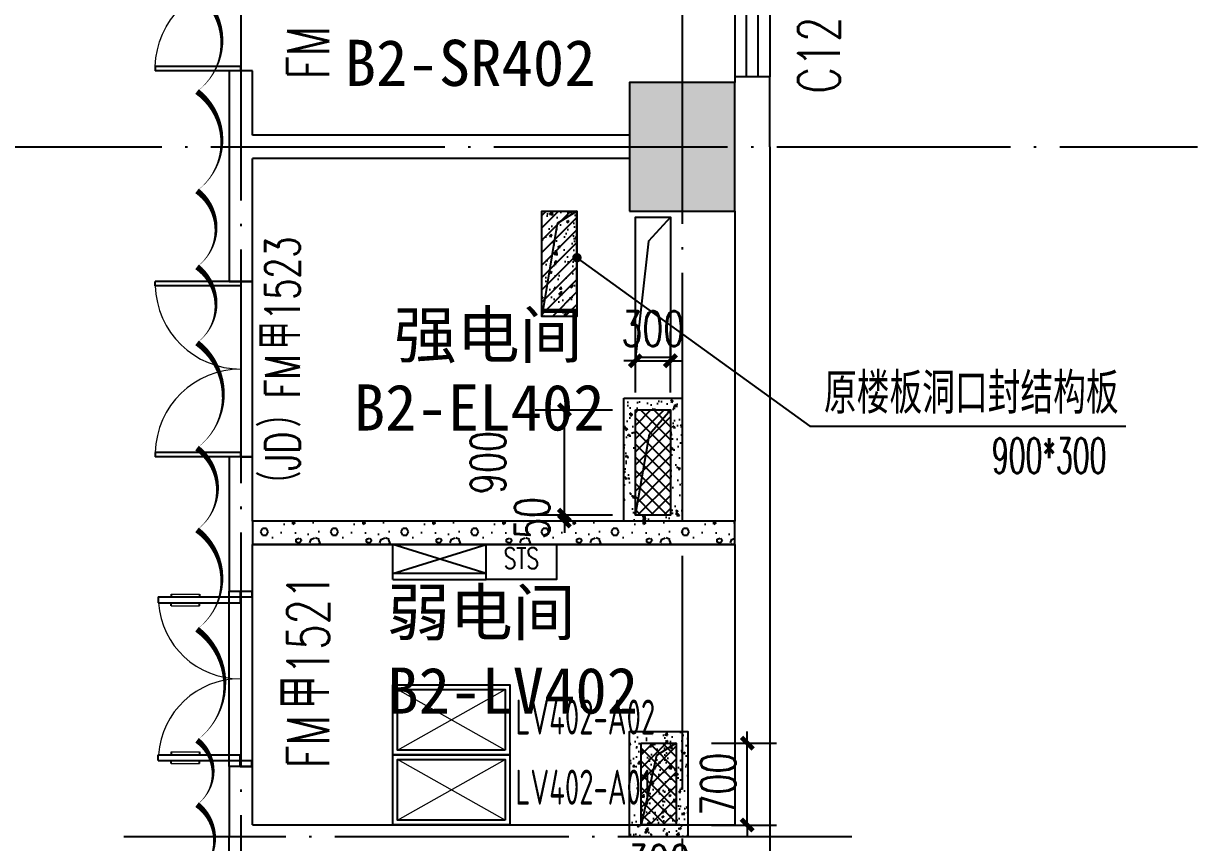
# Model space of a CAD drawing. Extents: x -18502 to 259858, y -468734 to 127958.
# Drawn here: x 71167 to 81208, y -261763 to -254756 of the extents above; entities that cross this region are included whole.
import ezdxf
from ezdxf.enums import TextEntityAlignment as Align

# ---------------------------------------------------------------- set-up
doc = ezdxf.new("R2010")
doc.units = 0
doc.header["$LTSCALE"] = 1000
doc.linetypes.add('参照-弱电底图$0$DOTE', pattern=[2.42, 2, -0.2, 0.02, -0.2])
doc.layers.get('0').update_dxf_attribs({"linetype": 'CONTINUOUS'})
doc.layers.get('Defpoints').update_dxf_attribs({"linetype": 'CONTINUOUS'})
doc.layers.add('TEL_MODI', color=6, linetype='CONTINUOUS', plot=False)
for name, color, linetype in [('参照-弱电底图$0$0弱电孔洞', 4, 'CONTINUOUS'), ('参照-弱电底图$0$0弱电机柜', 3, 'CONTINUOUS'), ('参照-弱电底图$0$0弱电机柜编号', 3, 'CONTINUOUS'), ('参照-弱电底图$0$COLUMN', 2, 'CONTINUOUS'), ('参照-弱电底图$0$DIM_LEAD', 3, 'CONTINUOUS'), ('参照-弱电底图$0$DOOR_FIRE', 4, 'CONTINUOUS'), ('参照-弱电底图$0$DOOR_FIRE_TEXT', 7, 'CONTINUOUS'), ('参照-弱电底图$0$DOTE', 14, '参照-弱电底图$0$DOTE'), ('参照-弱电底图$0$IT设备', 5, 'CONTINUOUS'), ('参照-弱电底图$0$PUB_DIM', 3, 'CONTINUOUS'), ('参照-弱电底图$0$PUB_HATCH', 8, 'CONTINUOUS'), ('参照-弱电底图$0$PUB_TEXT', 7, 'CONTINUOUS'), ('参照-弱电底图$0$WALL', 2, 'CONTINUOUS'), ('参照-弱电底图$0$WINDOW', 4, 'CONTINUOUS'), ('参照-弱电底图$0$WINDOW_TEXT', 7, 'CONTINUOUS'), ('参照-弱电底图$0$图层1-原洞口封堵', 30, 'CONTINUOUS'), ('参照-弱电底图$0$图层1-房间名称', 4, 'CONTINUOUS'), ('参照-弱电底图$0$图层1-房间编号', 51, 'CONTINUOUS'), ('参照-弱电底图$0$图层1-电气新变化洞口', 10, 'CONTINUOUS'), ('参照-弱电底图$0$图层1-防火门', 6, 'CONTINUOUS'), ('参照-弱电底图$0$电气', 213, 'CONTINUOUS')]:
    doc.layers.add(name, color=color, linetype=linetype)
doc.styles.add('参照-弱电底图$0$_TCH_DIM', font='SIMPLEX', dxfattribs={"width": 0.8, "bigfont": 'HZTXT.shx'})
doc.styles.add('参照-弱电底图$0$_TCH_DIM_T3', font='SIMPLEX', dxfattribs={"width": 0.705882, "bigfont": 'GBCBIG.shx'})
doc.styles.add('参照-弱电底图$0$_TCH_WINDOW', font='SIMPLEX', dxfattribs={"height": 3.5, "bigfont": 'GBCBIG.shx'})
doc.styles.add('参照-弱电底图$0$_TEL_ATTDEF', font='ROMANS2', dxfattribs={"width": 0.8, "height": 3, "bigfont": 'AllInOneBig.shx'})
doc.styles.add('参照-弱电底图$0$_TEL_DIM', font='SIMPLEX', dxfattribs={"width": 0.8, "height": 3.5, "bigfont": 'HZTXT.shx'})
doc.styles.add('参照-弱电底图$0$AEC_DIM_T3', font='SIMPLEX', dxfattribs={"width": 0.705882, "bigfont": 'GBCBIG.shx'})
doc.styles.add('参照-弱电底图$0$AUDIT_D_250910134057-0', font='simhei.ttf', dxfattribs={"width": 0.8})
doc.styles.add('参照-弱电底图$0$HZDF2', font='gbenor.shx', dxfattribs={"width": 0.7, "height": 300, "bigfont": 'gbcbig.shx'})
doc.dimstyles.new('参照-弱电底图$0$_AEC_ARCH&&100', dxfattribs={"dimtxt": 297.5, "dimasz": 100, "dimexe": 250, "dimexo": 300, "dimgap": 126.25, "dimtad": 1, "dimdec": 0, "dimzin": 0, "dimdsep": 46, "dimtxsty": '参照-弱电底图$0$AEC_DIM_T3', "dimblk": '参照-弱电底图$0$_ArchTick', "dimcen": 0.09, "dimclrt": 7, "dimazin": 2, "dimtfac": 1, "dimtdec": 0, "dimtix": 1, "dimtmove": 2, "dimatfit": 3, "dimfxl": 100, "dimtolj": 1, "dimtzin": 0, "dimarcsym": 0})
doc.dimstyles.new('参照-弱电底图$0$_TCH_ARCH&&100', dxfattribs={"dimtxt": 297.5, "dimasz": 100, "dimexe": 250, "dimexo": 300, "dimgap": 100, "dimtad": 1, "dimdec": 0, "dimzin": 0, "dimdsep": 46, "dimtxsty": '参照-弱电底图$0$_TCH_DIM_T3', "dimblk": '参照-弱电底图$0$_ArchTick', "dimcen": 0.09, "dimclrt": 7, "dimazin": 2, "dimtfac": 1, "dimtdec": 0, "dimtix": 1, "dimtmove": 2, "dimatfit": 3, "dimfxl": 1, "dimtolj": 1, "dimtzin": 0, "dimarcsym": 0})

# ---------------------------------------------------------------- blocks, each defined once
blk = doc.blocks.new('参照-弱电底图$0$_ArchTick')
at = {"color": 0, "linetype": 'ByBlock', "const_width": 0.4}
blk.add_lwpolyline([(-0.5, -0.5), (0.5, 0.5)], dxfattribs=at)
blk = doc.blocks.new('*D348')
at = {"layer": 'Defpoints', "color": 0, "transparency": 16777216}
for p in [(76700, -257642), (76400, -258214), (76700, -258214)]:
    blk.add_point(p, dxfattribs=at)
at = {"layer": '参照-弱电底图$0$图层1-电气新变化洞口', "color": 0, "lineweight": -2, "transparency": 16777216}
for p, q in [((76400, -257914), (76400, -257392)), ((76700, -257914), (76700, -257392)), ((76400, -257642), (76300, -257642)), ((76400, -257642), (76700, -257642)), ((76700, -257642), (76800, -257642))]:
    blk.add_line(p, q, dxfattribs=at)
at = {"layer": '参照-弱电底图$0$图层1-电气新变化洞口', "color": 0, "lineweight": -2, "transparency": 16777216, "xscale": 100, "yscale": 100, "zscale": 100}
blk.add_blockref('参照-弱电底图$0$_ArchTick', (76400, -257642), dxfattribs=at)
at = {"layer": '参照-弱电底图$0$图层1-电气新变化洞口', "color": 0, "lineweight": -2, "transparency": 16777216, "xscale": 100, "yscale": 100, "zscale": 100, "rotation": 180}
blk.add_blockref('参照-弱电底图$0$_ArchTick', (76700, -257642), dxfattribs=at)
at = {"layer": '参照-弱电底图$0$图层1-电气新变化洞口', "color": 7, "transparency": 16777216, "insert": (76550, -257367), "char_height": 297.5, "attachment_point": 5, "style": '参照-弱电底图$0$AEC_DIM_T3'}
blk.add_mtext('\\A1;300', dxfattribs=at)
blk = doc.blocks.new('*D332')
at = {"layer": 'Defpoints', "color": 0, "transparency": 16777216}
for p in [(75793, -258063), (76504, -258063), (76504, -258963)]:
    blk.add_point(p, dxfattribs=at)
at = {"layer": '参照-弱电底图$0$图层1-电气新变化洞口', "color": 0, "lineweight": -2, "transparency": 16777216}
for p, q in [((76204, -258063), (75543, -258063)), ((75793, -258963), (75793, -258063)), ((76204, -258963), (75543, -258963))]:
    blk.add_line(p, q, dxfattribs=at)
at = {"layer": '参照-弱电底图$0$图层1-电气新变化洞口', "color": 0, "lineweight": -2, "transparency": 16777216, "xscale": 100, "yscale": 100, "zscale": 100}
for p, rotation in [((75793, -258063), 90), ((75793, -258963), 270)]:
    blk.add_blockref('参照-弱电底图$0$_ArchTick', p, dxfattribs=dict(at, rotation=rotation))
at = {"layer": '参照-弱电底图$0$图层1-电气新变化洞口', "color": 7, "transparency": 16777216, "insert": (75140, -258513), "char_height": 297.5, "attachment_point": 5, "rotation": 90, "style": '参照-弱电底图$0$AEC_DIM_T3'}
blk.add_mtext('\\A1;900', dxfattribs=at)
blk = doc.blocks.new('*D333')
at = {"layer": 'Defpoints', "color": 0, "transparency": 16777216}
for p in [(75793, -258963), (76504, -258963), (76504, -259013)]:
    blk.add_point(p, dxfattribs=at)
at = {"layer": '参照-弱电底图$0$图层1-电气新变化洞口', "color": 0, "lineweight": -2, "transparency": 16777216}
for p, q in [((75793, -258963), (75793, -258863)), ((76204, -258963), (75543, -258963)), ((75793, -259013), (75793, -258963)), ((76204, -259013), (75543, -259013)), ((75793, -259013), (75793, -259113))]:
    blk.add_line(p, q, dxfattribs=at)
at = {"layer": '参照-弱电底图$0$图层1-电气新变化洞口', "color": 0, "lineweight": -2, "transparency": 16777216, "xscale": 100, "yscale": 100, "zscale": 100}
for p, rotation in [((75793, -258963), 270), ((75793, -259013), 90)]:
    blk.add_blockref('参照-弱电底图$0$_ArchTick', p, dxfattribs=dict(at, rotation=rotation))
at = {"layer": '参照-弱电底图$0$图层1-电气新变化洞口', "color": 7, "transparency": 16777216, "insert": (75518, -258988), "char_height": 297.5, "attachment_point": 5, "rotation": 90, "style": '参照-弱电底图$0$AEC_DIM_T3'}
blk.add_mtext('\\A1;50', dxfattribs=at)
blk = doc.blocks.new('参照-弱电底图$0$ELVHOLE700')
at = {"color": 3}
for p, q in [((106, -132), (700, 0)), ((0, -300), (106, -132)), ((0, -300), (106, -132)), ((0, -300), (106, -132))]:
    blk.add_line(p, q, dxfattribs=at)
blk.add_lwpolyline([(700, -300), (700, 0), (0, 0), (0, -300)], close=True, dxfattribs=at)
blk.add_lwpolyline([(700, -300), (700, 0), (0, 0), (0, -300)], close=True, dxfattribs=at)
blk = doc.blocks.new('参照-弱电底图$0$$equip_U$00001135(zhang)')
at = {"xscale": 0.002, "yscale": 0.002, "zscale": 0.002}
blk.add_blockref('参照-弱电底图$0$ELVHOLE700', (0, 0), dxfattribs=at)
at = {"color": 7, "style": '参照-弱电底图$0$_TEL_DIM', "flags": 1}
for tag, p in [('A', (0.004, 0.005)), ('REMARK', (0.029, 0.005))]:
    blk.add_attdef(tag, text='', height=0.00002, dxfattribs=at).set_placement(p, align=Align.MIDDLE_CENTER)
blk = doc.blocks.new('*D369')
at = {"layer": 'Defpoints', "color": 0, "transparency": 16777216}
for p in [(76750, -260913), (77357, -260913), (76750, -261613)]:
    blk.add_point(p, dxfattribs=at)
at = {"layer": '参照-弱电底图$0$PUB_DIM', "color": 0, "lineweight": -2, "transparency": 16777216}
for p, q in [((77357, -260913), (77357, -260813)), ((77050, -260913), (77607, -260913)), ((77357, -261613), (77357, -260913)), ((77050, -261613), (77607, -261613)), ((77357, -261613), (77357, -261713))]:
    blk.add_line(p, q, dxfattribs=at)
at = {"layer": '参照-弱电底图$0$PUB_DIM', "color": 0, "lineweight": -2, "transparency": 16777216, "xscale": 100, "yscale": 100, "zscale": 100}
for p, rotation in [((77357, -260913), 270), ((77357, -261613), 90)]:
    blk.add_blockref('参照-弱电底图$0$_ArchTick', p, dxfattribs=dict(at, rotation=rotation))
at = {"layer": '参照-弱电底图$0$PUB_DIM', "color": 7, "transparency": 16777216, "insert": (77108, -261263), "char_height": 297.5, "attachment_point": 5, "rotation": 90, "style": '参照-弱电底图$0$_TCH_DIM_T3'}
blk.add_mtext('\\A1;700', dxfattribs=at)
blk = doc.blocks.new('*D366')
at = {"layer": 'Defpoints', "color": 0, "transparency": 16777216}
for p in [(76450, -261613), (76750, -261613), (76750, -262180)]:
    blk.add_point(p, dxfattribs=at)
at = {"layer": '参照-弱电底图$0$PUB_DIM', "color": 0, "lineweight": -2, "transparency": 16777216}
for p, q in [((76450, -261913), (76450, -262430)), ((76750, -261913), (76750, -262430)), ((76450, -262180), (76350, -262180)), ((76450, -262180), (76750, -262180)), ((76750, -262180), (76850, -262180))]:
    blk.add_line(p, q, dxfattribs=at)
at = {"layer": '参照-弱电底图$0$PUB_DIM', "color": 0, "lineweight": -2, "transparency": 16777216, "xscale": 100, "yscale": 100, "zscale": 100}
blk.add_blockref('参照-弱电底图$0$_ArchTick', (76450, -262180), dxfattribs=at)
at = {"layer": '参照-弱电底图$0$PUB_DIM', "color": 0, "lineweight": -2, "transparency": 16777216, "xscale": 100, "yscale": 100, "zscale": 100, "rotation": 180}
blk.add_blockref('参照-弱电底图$0$_ArchTick', (76750, -262180), dxfattribs=at)
at = {"layer": '参照-弱电底图$0$PUB_DIM', "color": 7, "transparency": 16777216, "insert": (76600, -261932), "char_height": 297.5, "attachment_point": 5, "style": '参照-弱电底图$0$_TCH_DIM_T3'}
blk.add_mtext('\\A1;300', dxfattribs=at)
blk = doc.blocks.new('参照-弱电底图$0$$DorLib2D$00000002')
at = {"color": 0}
for p, q in [((-0.5, 0), (-0.5, 0.4875)), ((-0.475, 0.4875), (-0.5, 0.4875)), ((-0.475, 0), (-0.475, 0.4875)), ((0.475, 0), (0.475, 0.4875)), ((0.475, 0.4875), (0.5, 0.4875)), ((0.5, 0), (0.5, 0.4875)), ((-0.5, 0), (-0.475, 0)), ((0.5, 0), (0.475, 0))]:
    blk.add_line(p, q, dxfattribs=at)
at = {"color": 0, "lineweight": 13}
for centre, start, end in [((-0.4875, 0), 0, 88.53072), ((0.4875, 0), 91.46928, 180)]:
    blk.add_arc(centre, 0.4875, start, end, dxfattribs=at)
blk = doc.blocks.new('参照-弱电底图$0$$WINLIB2D$00000001')
at = {"color": 0}
for points in [[(-0.5, 0.5), (-0.5, -0.5)], [(-0.5, 0.5), (0.5, 0.5)], [(0.5, -0.5), (0.5, 0.5)], [(0.5, 0.1667), (-0.5, 0.1667)], [(0.5, -0.1667), (-0.5, -0.1667)], [(-0.5, -0.5), (0.5, -0.5)]]:
    blk.add_lwpolyline(points, dxfattribs=at)
blk = doc.blocks.new('参照-弱电底图$0$$DorLib2D$00000011')
at = {"color": 0}
for p, q in [((-0.4667, 0.4709), (-0.4667, -0.0625)), ((-0.4667, 0.4709), (-0.4333, 0.4709)), ((-0.4333, 0.4709), (-0.4333, 0.0042)), ((0.4333, 0.4709), (0.4333, 0.0042)), ((0.4667, 0.4709), (0.4333, 0.4709)), ((0.4667, 0.4709), (0.4667, -0.0625)), ((-0.4833, 0.3962), (-0.4667, 0.3962)), ((-0.4167, 0.3962), (-0.4333, 0.3962)), ((0.4167, 0.3962), (0.4333, 0.3962)), ((0.4833, 0.3962), (0.4667, 0.3962)), ((-0.4833, 0.2346), (-0.4667, 0.2346)), ((-0.4167, 0.2346), (-0.4333, 0.2346)), ((0.4167, 0.2346), (0.4333, 0.2346)), ((0.4833, 0.2346), (0.4667, 0.2346)), ((-0.5, 0.0042), (-0.4333, 0.0042)), ((-0.5, 0.0042), (-0.5, -0.0625)), ((0.5, 0.0042), (0.4333, 0.0042)), ((0.5, 0.0042), (0.5, -0.0625)), ((-0.5, -0.0625), (-0.4667, -0.0625)), ((0.5, -0.0625), (0.4667, -0.0625))]:
    blk.add_line(p, q, dxfattribs=at)
at = {"color": 0, "lineweight": 13}
for p, q in [((-0.4833, 0.3962), (-0.4833, 0.2346)), ((-0.4167, 0.3962), (-0.4167, 0.2346)), ((0.4167, 0.3962), (0.4167, 0.2346)), ((0.4833, 0.3962), (0.4833, 0.2346))]:
    blk.add_line(p, q, dxfattribs=at)
for centre, start, end in [((-0.4667, 0.0042), 0, 85.90396), ((0.4667, 0.0042), 94.09604, 180)]:
    blk.add_arc(centre, 0.4667, start, end, dxfattribs=at)
blk = doc.blocks.new('参照-弱电底图$0$_FZH')
at = {"color": 0}
blk.add_lwpolyline([(-0.5, -0.5), (0.5, -0.5), (0.5, 0.5), (-0.5, 0.5)], close=True, dxfattribs=at)
at = {"layer": '参照-弱电底图$0$PUB_HATCH', "color": 0}
blk.add_solid([(-0.5, -0.5), (0.5, -0.5), (-0.5, 0.5), (0.5, 0.5)], dxfattribs=at)
blk = doc.blocks.new('参照-弱电底图$0$机柜1000X600')
at = {"color": 3, "linetype": 'ByBlock', "lineweight": 5}
for p, q in [((560, -960), (40, -40)), ((560, -40), (40, -960))]:
    blk.add_line(p, q, dxfattribs=at)
at = {"color": 3}
for points in [[(600, 0), (600, -1000), (0, -1000), (0, 0)], [(560, -40), (560, -960), (40, -960), (40, -40)]]:
    blk.add_lwpolyline(points, close=True, dxfattribs=at)
blk = doc.blocks.new('参照-弱电底图$0$$equip_U$00000615(zhang)')
at = {"xscale": 0.002, "yscale": 0.002, "zscale": 0.002}
blk.add_blockref('参照-弱电底图$0$机柜1000X600', (0, 0), dxfattribs=at)
at = {"color": 7, "style": '参照-弱电底图$0$_TEL_DIM', "flags": 1}
for tag in ['A', 'REMARK']:
    blk.add_attdef(tag, text='', height=0.00002, dxfattribs=at).set_placement((0, 0), align=Align.MIDDLE_CENTER)
blk = doc.blocks.new('参照-弱电底图$0$ODF800x300')
at = {"layer": '参照-弱电底图$0$IT设备'}
for p, q in [((0, 300), (-800, 300)), ((-800, 300), (-800, 0)), ((0, 300), (0, 0)), ((0, 300), (0, 0)), ((-800, 0), (0, 0))]:
    blk.add_line(p, q, dxfattribs=at)
at = {"layer": '参照-弱电底图$0$IT设备', "linetype": 'ByBlock'}
for p, q in [((-800, 250), (0, 250)), ((-800, 250), (0, 0)), ((0, 250), (-800, 0))]:
    blk.add_line(p, q, dxfattribs=at)
blk = doc.blocks.new('参照-弱电底图$0$$equip_U$00000323(zhang)')
at = {"xscale": 0.002, "yscale": 0.002, "zscale": 0.002}
blk.add_blockref('参照-弱电底图$0$ODF800x300', (1.6, 0), dxfattribs=at)
at = {"color": 7, "style": '参照-弱电底图$0$_TEL_DIM', "flags": 1}
for tag in ['A', 'REMARK']:
    blk.add_attdef(tag, text='', height=0.00002, dxfattribs=at).set_placement((0, 0), align=Align.MIDDLE_CENTER)
blk = doc.blocks.new('参照-弱电底图$0$$equip_U$00000958(zhang)')
at = {"ltscale": 100}
blk.add_blockref('参照-弱电底图$0$$equip_U$00000323(zhang)', (-1.6, 0), dxfattribs=at)
at = {"color": 7, "style": '参照-弱电底图$0$_TEL_DIM', "flags": 1}
for tag in ['A', 'REMARK']:
    blk.add_attdef(tag, text='', height=0.00002, dxfattribs=at).set_placement((0, 0), align=Align.MIDDLE_CENTER)
blk = doc.blocks.new('参照-弱电底图$0$QING600')
at = {"color": 4, "ltscale": 100}
blk.add_lwpolyline([(-300, -300), (300, -300), (300, 0), (-300, 0)], close=True, dxfattribs=at)
blk = doc.blocks.new('参照-弱电底图$0$$equip_U$00001152(zhang)')
at = {"xscale": 0.002, "yscale": 0.002, "zscale": 0.002}
blk.add_blockref('参照-弱电底图$0$QING600', (0.6, 0), dxfattribs=at)
at = {"color": 7, "style": '参照-弱电底图$0$_TEL_DIM', "flags": 1}
for tag in ['A', 'REMARK']:
    blk.add_attdef(tag, text='', height=0.00002, dxfattribs=at).set_placement((0, 0), align=Align.MIDDLE_CENTER)
at = {"color": 7, "style": '参照-弱电底图$0$_TEL_DIM', "width": 0.7}
blk.add_attdef('STS', text='', height=0.36, dxfattribs=at).set_placement((0.6, -0.3), align=Align.MIDDLE_CENTER)
at = {"color": 7, "style": '参照-弱电底图$0$_TEL_DIM'}
blk.add_attdef('$TEXT$', text='', height=0.00002, dxfattribs=at).set_placement((0, -0.6), align=Align.MIDDLE_CENTER)

msp = doc.modelspace()

# ---------------------------------------------------------------- hatches: boundary and pattern name
h = msp.add_hatch()
h.set_pattern_fill('加气混凝土', color=8, scale=50)
h.set_pattern_definition([(0, (1168760.5, 293139.75), (300, 600), [0, -600]), (0, (1168409.5, 293058.75), (300, 600), [0, -600]), (0, (1168604.5, 293052.75), (300, 600), [0, -600]), (0, (1168817.5, 293229.75), (300, 600), [0, -600]), (0, (1168568.5, 293022.75), (300, 600), [0, -600]), (0, (1168877.5, 293607.75), (300, 600), [0, -600]), (0, (1168694.5, 293559.75), (300, 600), [0, -600]), (0, (1168790.5, 293484.75), (300, 600), [0, -600]), (0, (1168301.5, 293472.75), (300, 600), [0, -600]), (0, (1168595.5, 293445.75), (300, 600), [0, -600]), (0, (1168481.5, 293292.75), (300, 600), [0, -600]), (0, (1168487.5, 293067.75), (300, 600), [0, -600]), (0, (1168712.5, 293043.75), (300, 600), [0, -600]), (0, (1168877.5, 293307.75), (300, 600), [0, -600]), (0, (1168316.5, 293214.75), (300, 600), [0, -600]), (0, (1168367.5, 293316.75), (300, 600), [0, -600]), (0, (1168601.5, 293274.75), (300, 600), [0, -600]), (0, (1168517.5, 293187.75), (300, 600), [0, -600]), (0, (1168469.5, 293385.75), (300, 600), [0, -600]), (0, (1168544.5, 293610.75), (300, 600), [0, -600]), (0, (1168340.5, 293088.75), (300, 600), [0, -600]), (0, (1168670.5, 293487.75), (300, 600), [0, -600]), (0, (1168391.5, 293496.75), (300, 600), [0, -600]), (0, (1168343.5, 293574.75), (300, 600), [0, -600]), (130.601294, (1168840.67, 293419.897), (-1499.9999834, 1800.0000079), [26.34155, -11037.111]), (18.434949, (1168797.81, 293431.33), (1499.9999945, 599.9999956), [27.10524, -3767.6279]), (90, (1168797.8, 293405.6), (300, 600), [25.71428, -1174.28565]), (161.565051, (1168823.53, 293397.04), (-1500.0000076, 599.999955), [27.10524, -3767.6279]), (53.130102, (1168823.53, 293397.04), (300, 600), [28.57143, -2971.4285]), (135, (1168846.39, 293091.33), (-300.000036, 599.99996), [24.24366, -1672.8126]), (45, (1168812.1, 293091.33), (299.999998, 599.999998), [24.24366, -1672.8126]), (135, (1168829.24, 293074.18), (-300.000036, 599.99996), [24.24366, -1672.8126]), (45, (1168829.24, 293074.18), (299.999998, 599.999998), [24.24366, -1672.8126]), (116.56505, (1168557.8, 293494.2), (-5e-05, 1199.99997), [31.94383, -638.8765]), (180, (1168543.5, 293522.75), (-300, 600), [34.28572, -565.71425]), (63.43495, (1168494.96, 293494.2), (3e-06, 1200), [31.94383, -638.8765]), (116.56505, (1168509.24, 293465.6), (-5e-05, 1199.99997), [31.94383, -638.8765]), (0, (1168509.24, 293465.6), (300, 600), [34.28572, -565.71425]), (63.43495, (1168543.53, 293465.6), (3e-06, 1200), [31.94383, -638.8765]), (107.102728, (1168783.528, 293291.326), (-899.9999656, 3000.00000484), [38.86135, -16282.9025]), (143.972626, (1168772.1, 293328.47), (-5699.9999277, 4199.9999952), [38.86135, -8122.02]), (180, (1168740.7, 293351.3), (-300, 600), [37.14286, -562.8571]), (36.0273733, (1168672.1, 293328.47), (5699.9999579, 4199.9999547), [38.86135, -8122.02]), (71.565051, (1168660.67, 293294.18), (900.0000046, 2999.999995), [36.14032, -3758.5928]), (107.102728, (1168672.1, 293257.04), (-899.9999656, 3000.00000484), [38.86135, -16282.9025]), (143.972626, (1168703.53, 293234.183), (-5699.9999277, 4199.9999952), [38.86135, -8122.02]), (0, (1168703.5, 293234.2), (300, 600), [37.14286, -562.8571]), (36.0273733, (1168740.67, 293234.183), (5699.9999579, 4199.9999547), [38.86135, -8122.02]), (71.565051, (1168772.1, 293257.04), (900.0000046, 2999.999995), [36.14032, -3758.5928]), (150.255118, (1168789.24, 293571.326), (-900.000002, 599.9999926), [23.03502, -4814.3196]), (90, (1168769.24, 293559.9), (300, 600), [22.85714, -1177.14275]), (29.744881, (1168769.24, 293559.9), (900.0000005, 599.999997), [23.03502, -4814.3196]), (116.56505, (1168649.24, 293145.6), (-5e-05, 1199.99997), [31.94383, -638.8765]), (168.690067, (1168634.957, 293174.183), (-2700.000002, 599.999985), [29.13725, -6089.6855]), (41.185925, (1168583.528, 293159.897), (7499.99995456, 6599.9999423), [30.37184, -12725.802]), (90, (1168583.53, 293131.33), (300, 600), [28.57143, -1171.4285]), (138.814074, (1168606.385, 293111.326), (-7499.9998667, 6600.00004204), [30.37184, -12725.802]), (16.6992442, (1168606.385, 293111.326), (9899.9999255, 2999.9999686), [29.82945, -12498.5375]), (60.945396, (1168634.957, 293119.897), (299.9999992, 599.9999947), [29.4161, -12325.3395]), (109.983106, (1168397.814, 293397.04), (-1500.00000565, 4199.9999889), [33.442, -14012.1975]), (155.556045, (1168386.385, 293428.47), (-3900.00001487, 1799.9999626), [34.523, -14465.1315]), (24.4439547, (1168323.528, 293428.47), (3900.00000195, 1799.99999134), [34.523, -14465.1315]), (70.0168934, (1168312.1, 293397.04), (1500.0000045, 4199.9999896), [33.442, -14012.1975]), (109.983106, (1168323.528, 293365.612), (-1500.00000565, 4199.9999889), [33.442, -14012.1975]), (160.016893, (1168354.957, 293354.183), (-1500.0000009, 599.9999727), [33.442, -6989.3775]), (19.9831065, (1168354.957, 293354.183), (1499.9999918, 599.999999), [33.442, -6989.3775]), (70.0168934, (1168386.385, 293365.612), (1500.0000045, 4199.9999896), [33.442, -14012.1975]), (122.005383, (1168620.67, 293342.755), (-300.0000403, 599.9999694), [26.95423, -5633.434]), (18.434949, (1168580.67, 293357.04), (1499.9999945, 599.9999956), [27.10524, -3767.6279]), (90, (1168580.67, 293331.33), (300, 600), [25.71428, -1174.28565]), (161.565051, (1168606.39, 293322.75), (-1500.0000076, 599.999955), [27.10524, -3767.6279]), (54.4623222, (1168606.385, 293322.755), (2099.999997, 2999.9999955), [24.57807, -10298.2115]), (116.56505, (1168446.4, 293197.04), (-5e-05, 1199.99997), [31.94383, -638.8765]), (180, (1168432.1, 293225.6), (-300, 600), [31.42857, -568.5714]), (59.0362434, (1168383.53, 293197.04), (300.000001, 599.999997), [33.31973, -6963.822]), (120.963756, (1168400.67, 293168.47), (-300.000041, 599.9999724), [33.31973, -6963.822]), (0, (1168400.7, 293168.47), (300, 600), [31.42857, -568.5714]), (63.43495, (1168432.1, 293168.47), (3e-06, 1200), [31.94383, -638.8765])])
h.paths.add_polyline_path([(77250, -259012.7), (73125, -259012.7), (73125, -259212.7), (77250, -259212.7)])
at = {"layer": '参照-弱电底图$0$0弱电孔洞'}
h = msp.add_hatch(dxfattribs=at)
h.set_pattern_fill('混凝土', color=256, scale=25)
h.set_pattern_definition([(50, (1171408.5, -115659.23), (179.315046, -15.688034), [18.75, -206.25]), (355, (1171408.5, -115659.23), (-34.687833, 188.048033), [15, -165]), (100.4514, (1171423.44, -115660.54), (144.627345, 172.359886), [15.935047, -175.285528]), (46.1842, (1171408.5, -115609.23), (266.81026, -41.379754), [28.125, -309.375]), (96.6356, (1171430.73, -115612.68), (233.665676, 243.52947), [23.90257, -262.92825]), (351.1842, (1171408.5, -115609.23), (233.665486, 243.52965), [22.5, -247.5]), (21, (1171433.5, -115621.73), (149.226763, -100.654723), [18.75, -206.25]), (326, (1171433.5, -115621.73), (60.828833, 181.28751), [15, -165]), (71.4514, (1171445.93, -115630.12), (210.055657, 80.632624), [15.935047, -175.285528]), (37.5, (1171408.5, -115659.23), (3.039964, 83.2234635), [0, -163, 0, -167.5, 0, -165.625]), (7.5, (1171408.5, -115659.23), (65.7673844, 98.602928), [0, -95.5, 0, -159.25, 0, -63.125]), (327.5, (1171352.75, -115659.23), (133.455609, -5.638718), [0, -62.5, 0, -195, 0, -258.75]), (317.5, (1171327.75, -115659.23), (145.796542, 25.026246), [0, -81.25, 0, -129.5, 0, -183.75])])
h.paths.add_polyline_path([(76850, -261712.8), (76350, -261712.8), (76350, -260812.8), (76850, -260812.8)])
h = msp.add_hatch(dxfattribs=at)
h.set_pattern_fill('ANSI37', color=256, scale=50)
h.set_pattern_definition([(45, (1095008.53, -3980.41), (-56.126601, 56.126601), []), (135, (1095008.53, -3980.41), (-56.126601, -56.126601), [])])
h.paths.add_polyline_path([(76750, -261612.8), (76450, -261612.8), (76450, -260912.8), (76750, -260912.8)])
at = {"layer": '参照-弱电底图$0$图层1-原洞口封堵'}
h = msp.add_hatch(dxfattribs=at)
h.set_pattern_fill('钢筋混凝土', color=0, scale=30)
h.set_pattern_definition([(45, (1132758.5, 126498.346), (-53.0330086, 53.0330086), []), (50, (1132758.5, 126498.35), (215.178055, -18.82564), [22.5, -247.5]), (355, (1132758.5, 126498.35), (-41.6254, 225.65764), [18, -198]), (100.4514, (1132776.43, 126496.78), (173.552815, 206.831863), [19.122057, -210.342634]), (46.1842, (1132758.5, 126558.35), (320.172315, -49.655704), [33.75, -371.25]), (96.6356, (1132785.18, 126554.2), (280.39881, 292.23536), [28.68309, -315.5139]), (351.1842, (1132758.5, 126558.35), (280.39858, 292.23558), [27, -297]), (21, (1132788.5, 126543.35), (179.072116, -120.785667), [22.5, -247.5]), (326, (1132788.5, 126543.35), (72.9946, 217.545014), [18, -198]), (71.4514, (1132803.43, 126533.28), (252.06679, 96.75915), [19.122057, -210.342634]), (37.5, (1132758.5, 126498.346), (3.6479566, 99.868156), [0, -195.6, 0, -201, 0, -198.75]), (7.5, (1132758.5, 126498.35), (78.920861, 118.323514), [0, -114.6, 0, -191.1, 0, -75.75]), (327.5, (1132691.6, 126498.346), (160.146731, -6.7664615), [0, -75, 0, -234, 0, -310.5]), (317.5, (1132661.6, 126498.35), (174.95585, 30.031495), [0, -97.5, 0, -155.4, 0, -220.5])])
h.paths.add_polyline_path([(75600, -256362.7), (75900, -256362.7), (75900, -257262.7), (75600, -257262.7)])
at = {"layer": '参照-弱电底图$0$图层1-电气新变化洞口'}
h = msp.add_hatch(dxfattribs=at)
h.set_pattern_fill('AR-CONC', color=0, scale=100, angle=-90)
h.set_pattern_definition([(320, (248797.87, -1522751.67), (-15.939086, -182.184669), [19.05, -209.55]), (265, (248797.87, -1522751.67), (191.056643, 35.242826), [15.24, -167.64]), (10.451, (248796.55, -1522766.85), (175.116688, -146.942502), [16.19, -178.09]), (316.1842, (248848.67, -1522751.67), (-42.042328, -271.07904), [28.575, -314.325]), (6.6356, (248845.17, -1522774.26), (247.425556, -237.404234), [24.285, -267.135]), (261.184, (248848.67, -1522751.67), (247.42512, -237.404606), [22.86, -251.46]), (291, (248835.97, -1522777.07), (-102.265519, -151.61488), [19.05, -209.55]), (236, (248835.97, -1522777.07), (184.187966, -61.802028), [15.24, -167.64]), (341.4514, (248827.45, -1522789.7), (81.922858, -213.41649), [16.19, -178.09]), (307.5, (248797.875, -1522751.67), (84.555039, -3.0886033), [0, -165.608, 0, -170.18, 0, -168.275]), (277.5, (248797.875, -1522751.67), (100.180575, -66.8196625), [0, -97.028, 0, -161.798, 0, -64.135]), (237.5, (248797.875, -1522695.03), (-5.728744, -135.590595), [0, -63.5, 0, -198.12, 0, -262.89]), (227.5, (248797.87, -1522669.63), (25.426491, -148.129181), [0, -82.55, 0, -131.572, 0, -186.69])])
h.paths.add_polyline_path([(76300, -257962.7), (76800, -257962.7), (76800, -259012.7), (76300, -259012.7)])
h.paths.add_polyline_path([(76400, -258062.7), (76700, -258062.7), (76700, -258962.7), (76400, -258962.7)], flags=16)
h = msp.add_hatch(dxfattribs=at)
h.set_pattern_fill('ANSI37', color=0, scale=50, angle=-90)
h.set_pattern_definition([(315, (248797.875, -1522751.67), (56.126601, 56.126601), []), (45, (248797.875, -1522751.67), (-56.126601, 56.126601), [])])
h.paths.add_polyline_path([(76400, -258062.7), (76700, -258062.7), (76700, -258962.7), (76400, -258962.7)])

# ---------------------------------------------------------------- linework, layer by layer
at = {"color": 8}
for points in [[(73125, -256962.5), (73025, -256962.5), (73025, -258462.5), (73125, -258462.5)], [(73125, -259212.7), (77250, -259212.7), (77250, -259012.7), (73125, -259012.7)], [(77250, -259012.7), (73125, -259012.7), (73125, -259212.7), (77250, -259212.7)]]:
    msp.add_lwpolyline(points, close=True, dxfattribs=at)
at = {"layer": 'TEL_MODI'}
msp.add_lwpolyline([(72650.8, -262038.3, 0, 50, 0.5), (72650.8, -261438.3, 0, 50, 0.5), (72650.8, -260888.3, 0, 50, 0.5), (72650.8, -259938.3, 0, 50, 0.5), (72650.8, -259088.3, 0, 50, 0.5), (72650.8, -258388.3, 0, 50, 0.5), (72650.8, -257488.3, 0, 50, 0.5), (72650.8, -256838.3, 0, 50, 0.5), (72650.8, -256188.3, 0, 50, 0.5), (72650.8, -255338.3, 0, 50, 0.5), (72650.8, -254488.3, 0, 50, 0.5), (72650.8, -253588.3, 0, 50, 0.5), (72650.8, -252638.3, 0, 50, 0.5), (72650.8, -252138.3, 0, 50, 0.5), (72650.8, -251638.3, 0, 50, 0.5), (72650.8, -251138.3, 0, 50, 0.5), (72650.8, -250238.3, 0, 50, 0.5), (72650.8, -249338.3, 0, 50, 0.5), (72650.8, -248788.3, 0, 50, 0.5), (72650.8, -248238.3, 0, 50, 0.5), (72650.8, -247388.3, 0, 50, 0.5), (72650.8, -246588.3, 0, 50, 0.5)], format="xyseb", dxfattribs=at)
at = {"layer": '参照-弱电底图$0$0弱电孔洞'}
for p, q in [((76750, -260912.8), (76581.5, -261018.6)), ((76750, -260912.8), (76581.5, -261018.6)), ((76750, -260912.8), (76581.5, -261018.6)), ((76581.5, -261018.6), (76450, -261612.8))]:
    msp.add_line(p, q, dxfattribs=at)
for points in [[(76850, -261712.8), (76350, -261712.8), (76350, -260812.8), (76850, -260812.8)], [(76750, -261612.8), (76450, -261612.8), (76450, -260912.8), (76750, -260912.8)], [(76750, -261612.8), (76450, -261612.8), (76450, -260912.8), (76750, -260912.8)]]:
    msp.add_lwpolyline(points, close=True, dxfattribs=at)
at = {"layer": '参照-弱电底图$0$DIM_LEAD', "color": 0}
for p, q in [((75900, -256759.8), (77890.8, -258199.8)), ((77890.8, -258199.8), (80594.4, -258199.8))]:
    msp.add_line(p, q, dxfattribs=at)
at = {"layer": '参照-弱电底图$0$DIM_LEAD', "color": 0, "const_width": 40}
msp.add_lwpolyline([(75883.8, -256748.1, 1), (75916.2, -256771.5, 1)], format="xyb", close=True, dxfattribs=at)
at = {"layer": '参照-弱电底图$0$DOOR_FIRE', "color": 8}
for p, q in [((72925, -261112.3), (72925, -259612.3)), ((73125, -261112.3), (73125, -259612.3))]:
    msp.add_line(p, q, dxfattribs=at)
at = {"layer": '参照-弱电底图$0$DOTE', "color": 8}
for p, q in [((73025, -247009.7), (73025, -308531.8)), ((76800, -247209.7), (76800, -308731.8)), ((-4670.9, -255812.7), (81207.9, -255812.7)), ((78250, -261712.7), (72025, -261712.7))]:
    msp.add_line(p, q, dxfattribs=at)
at = {"layer": '参照-弱电底图$0$WALL', "color": 8}
for p, q in [((73125, -255162.5), (72925, -255162.5)), ((72925, -255162.5), (72925, -255812.7)), ((73125, -255712.7), (73125, -255162.5)), ((77550, -255212.7), (77250, -255212.7)), ((77250, -255212.7), (77250, -255262.7)), ((77550, -255812.7), (77550, -255212.7)), ((76350, -255712.7), (73125, -255712.7)), ((72925, -255812.7), (72925, -256962.5)), ((77550, -255812.7), (77550, -259112.7)), ((76350, -255912.7), (73125, -255912.7)), ((73125, -256962.5), (73125, -255912.7)), ((77250, -256362.7), (77250, -259012.7)), ((72925, -256962.5), (73125, -256962.5)), ((73125, -258462.5), (72925, -258462.5)), ((72925, -258462.5), (72925, -259112.7)), ((73125, -259012.7), (73125, -258462.5)), ((77250, -259012.7), (73125, -259012.7)), ((72925, -259112.7), (72925, -259612.3)), ((77550, -259112.7), (77550, -261712.7)), ((73125, -259612.3), (73125, -259212.7)), ((77250, -259212.7), (73125, -259212.7)), ((77250, -259212.7), (77250, -261612.7)), ((72925, -259612.3), (73125, -259612.3)), ((73125, -261112.3), (72925, -261112.3)), ((72925, -261112.3), (72925, -261712.7)), ((73125, -261612.7), (73125, -261112.3)), ((73125, -261612.7), (77250, -261612.7)), ((72925, -264287.7), (72925, -261712.7)), ((77550, -261712.7), (77550, -264362.7))]:
    msp.add_line(p, q, dxfattribs=at)
at = {"layer": '参照-弱电底图$0$图层1-原洞口封堵', "color": 0}
msp.add_lwpolyline([(75600, -256362.7), (75900, -256362.7), (75900, -257262.7), (75600, -257262.7)], close=True, dxfattribs=at)
at = {"layer": '参照-弱电底图$0$图层1-电气新变化洞口', "color": 0}
msp.add_line((76700, -258062.7), (76700, -258962.7), dxfattribs=at)
for points in [[(76300, -257962.7), (76800, -257962.7), (76800, -259012.7), (76300, -259012.7)], [(76400, -258062.7), (76700, -258062.7), (76700, -258962.7), (76400, -258962.7)]]:
    msp.add_lwpolyline(points, close=True, dxfattribs=at)
msp.add_lwpolyline([(76400, -258962.7), (76522.2, -258270.7), (76700, -258062.7)], dxfattribs=at)
at = {"layer": '参照-弱电底图$0$电气', "color": 8}
for p, q in [((75600, -257062.7), (75600, -256362.7)), ((75600, -256362.7), (75900, -256362.7)), ((75900, -256362.7), (75731.5, -256468.4)), ((75900, -256362.7), (75731.5, -256468.4)), ((75900, -256362.7), (75731.5, -256468.4)), ((75900, -257062.7), (75900, -256362.7)), ((75900, -256362.7), (75900, -257062.7)), ((75731.5, -256468.4), (75600, -257262.7))]:
    msp.add_line(p, q, dxfattribs=at)
for points in [[(75900, -257262.7), (75600, -257262.7), (75600, -256362.7), (75900, -256362.7)], [(76700, -257612.7), (76400, -257612.7), (76400, -256412.7), (76700, -256412.7)]]:
    msp.add_lwpolyline(points, close=True, dxfattribs=at)
msp.add_lwpolyline([(76700, -256412.7), (76512.7, -256617.7), (76400, -257612.7)], dxfattribs=at)

# ---------------------------------------------------------------- block references
at = {"layer": '参照-弱电底图$0$0弱电孔洞', "xscale": -500.0000000000011, "yscale": 500.0000000000011, "zscale": 500, "rotation": 90}
msp.add_blockref('参照-弱电底图$0$$equip_U$00001135(zhang)', (76450, -260912.8), dxfattribs=at)
at = {"layer": '参照-弱电底图$0$0弱电机柜', "xscale": 500, "yscale": 500, "zscale": 500}
for name, p, rotation in [('参照-弱电底图$0$$equip_U$00000958(zhang)', (74325, -259212.8), 180), ('参照-弱电底图$0$$equip_U$00000615(zhang)', (75325, -260412.8), 270), ('参照-弱电底图$0$$equip_U$00000615(zhang)', (75325, -261012.8), 270)]:
    msp.add_blockref(name, p, dxfattribs=dict(at, rotation=rotation))
at = {"layer": '参照-弱电底图$0$0弱电机柜'}
ref = msp.add_blockref('参照-弱电底图$0$$equip_U$00001152(zhang)', (75125, -259512.8), dxfattribs=dict(at, xscale=-500, yscale=500, zscale=500, rotation=180))
ref.add_attrib('STS', 'STS', dxfattribs={"layer": '0', "color": 7, "height": 180, "style": '参照-弱电底图$0$_TEL_ATTDEF', "width": 0.7}).set_placement((75425, -259332.8), align=Align.MIDDLE_CENTER)
ref.add_attrib('$TEXT$', 'REMARK', dxfattribs={"layer": '0', "color": 7, "height": 0.01, "style": '参照-弱电底图$0$_TEL_ATTDEF'}).set_placement((75125, -259212.8), align=Align.MIDDLE_CENTER)
at = {"layer": '参照-弱电底图$0$COLUMN', "color": 8, "xscale": 899.9999999594875, "yscale": 1100.000000019849, "zscale": 1100.000000019849}
msp.add_blockref('参照-弱电底图$0$_FZH', (76800, -255812.7), dxfattribs=at)
at = {"layer": '参照-弱电底图$0$DOOR_FIRE', "color": 8, "yscale": 1500, "zscale": 200}
for name, p, xscale, rotation in [('参照-弱电底图$0$$DorLib2D$00000002', (73025, -254412.5), -1500, 90.000000008259), ('参照-弱电底图$0$$DorLib2D$00000011', (73025, -260362.3), 1500, 90.00000000073481)]:
    msp.add_blockref(name, p, dxfattribs=dict(at, xscale=xscale, rotation=rotation))
at = {"layer": '参照-弱电底图$0$WINDOW', "color": 8}
ref = msp.add_blockref('参照-弱电底图$0$$WINLIB2D$00000001', (77400, -254612.7), dxfattribs=dict(at, xscale=1200, yscale=-300, zscale=1200, rotation=270))
ref.add_attrib('A', 'C1215-1', (78148.3, -255356.7), dxfattribs={"layer": '参照-弱电底图$0$WINDOW_TEXT', "height": 357, "rotation": 90, "style": '参照-弱电底图$0$_TCH_WINDOW', "width": 0.705882})
at = {"layer": '参照-弱电底图$0$图层1-防火门', "color": 8, "xscale": 1500, "yscale": 1500, "zscale": 200, "rotation": 90.00000000073572}
msp.add_blockref('参照-弱电底图$0$$DorLib2D$00000002', (73025, -257712.5), dxfattribs=at)

# ---------------------------------------------------------------- texts
at = {"layer": '参照-弱电底图$0$0弱电机柜编号', "linetype": 'Continuous', "style": '参照-弱电底图$0$HZDF2', "width": 0.7}
for s, p in [('LV402-A02', (75372.9, -260839.2, 138.1)), ('LV402-A01', (75372.9, -261439.2, 138.1))]:
    msp.add_text(s, height=300, dxfattribs=at).set_placement(p)
at = {"layer": '参照-弱电底图$0$DOOR_FIRE_TEXT', "color": 8, "style": '参照-弱电底图$0$_TCH_WINDOW', "width": 0.705882}
for s, height, p in [('FM', 357, (73779.8, -255232)), ('1523', 297.5, (73531.3, -257298.9)), ('FM', 297.5, (73531.3, -257964.7)), ('JD', 297.5, (73531.3, -258580.4)), ('1521', 357, (73779.8, -260328.8)), ('FM', 357, (73779.8, -261127.7))]:
    msp.add_text(s, height=height, rotation=90, dxfattribs=at).set_placement(p)
at = {"layer": '参照-弱电底图$0$DOOR_FIRE_TEXT', "color": 8, "style": '参照-弱电底图$0$_TCH_WINDOW'}
for s, height, p in [('甲', 337.6, (73531.3, -257544.7)), ('）', 337.6, (73531.3, -258210.4)), ('（', 337.6, (73531.3, -258826.2)), ('甲', 405.1, (73779.8, -260623.7))]:
    msp.add_text(s, height=height, rotation=90, dxfattribs=at).set_placement(p)
at = {"layer": '参照-弱电底图$0$PUB_TEXT', "color": 0, "style": '参照-弱电底图$0$_TCH_DIM'}
for s, height, width, p in [('原楼板洞口封结构板', 350, 0.8, (78013.4, -258094.8)), ('900*300', 297.5, 0.564706, (79449.4, -258602.3))]:
    msp.add_text(s, height=height, dxfattribs=dict(at, width=width)).set_placement(p)
at = {"layer": '参照-弱电底图$0$图层1-房间名称', "color": 8, "style": '参照-弱电底图$0$AUDIT_D_250910134057-0'}
for s, p in [('强电间', (74334.5, -257616.4)), ('弱电间', (74274.8, -259991.4))]:
    msp.add_text(s, height=394.3, dxfattribs=at).set_placement(p)
at = {"layer": '参照-弱电底图$0$图层1-房间编号', "color": 8, "style": '参照-弱电底图$0$AUDIT_D_250910134057-0'}
for s, p in [('B2-SR402', (73913.8, -255290.6)), ('B2-EL402', (73991.2, -258238.2)), ('B2-LV402', (74277.7, -260659.9))]:
    msp.add_text(s, height=394.3, dxfattribs=at).set_placement(p)
at = {"layer": '参照-弱电底图$0$电气', "color": 8, "style": '参照-弱电底图$0$_TEL_DIM', "flags": 1}
for tag, text in [('REMARK', ''), ('A', '通信孔700X300')]:
    msp.add_attdef(tag, text=text, height=0.01, dxfattribs=at).set_placement((75900, -256362.7), align=Align.MIDDLE_CENTER)

# ---------------------------------------------------------------- dimensions: what is measured, and where the dimension line sits
at = {"layer": '参照-弱电底图$0$PUB_DIM', "color": 0}
for p1, p2, distance, picture, middle in [((76750, -261612.8), (76750, -260912.8), -606.7, '*D369', (77108, -261262.8)), ((76450, -261612.8), (76750, -261612.8), -567.5, '*D366', (76600, -261931.5))]:
    dim = msp.add_aligned_dim(p1=p1, p2=p2, distance=distance, dimstyle='参照-弱电底图$0$_TCH_ARCH&&100', dxfattribs=at)
    dim.commit()
    dim.dimension.update_dxf_attribs({"geometry": picture, "text_midpoint": middle})
at = {"layer": '参照-弱电底图$0$图层1-电气新变化洞口', "color": 0}
for p1, p2, distance, picture, middle in [((76400, -258214), (76700, -258214), 571.9, '*D348', (76550, -257367.1)), ((76503.7, -259012.7), (76503.7, -258962.7), 710.3, '*D333', (75518.4, -258987.7))]:
    dim = msp.add_aligned_dim(p1=p1, p2=p2, distance=distance, dimstyle='参照-弱电底图$0$_AEC_ARCH&&100', dxfattribs=at)
    dim.commit()
    dim.dimension.update_dxf_attribs({"geometry": picture, "text_midpoint": middle})
dim = msp.add_linear_dim(base=(75793.4, -258062.7), p1=(76503.7, -258962.7), p2=(76503.7, -258062.7), angle=90, dimstyle='参照-弱电底图$0$_AEC_ARCH&&100', dxfattribs=at)
dim.commit()
dim.dimension.update_dxf_attribs({"geometry": '*D332', "text_midpoint": (75139.8, -258512.7), "dimtype": 161})

doc.saveas('drawing.dxf')
